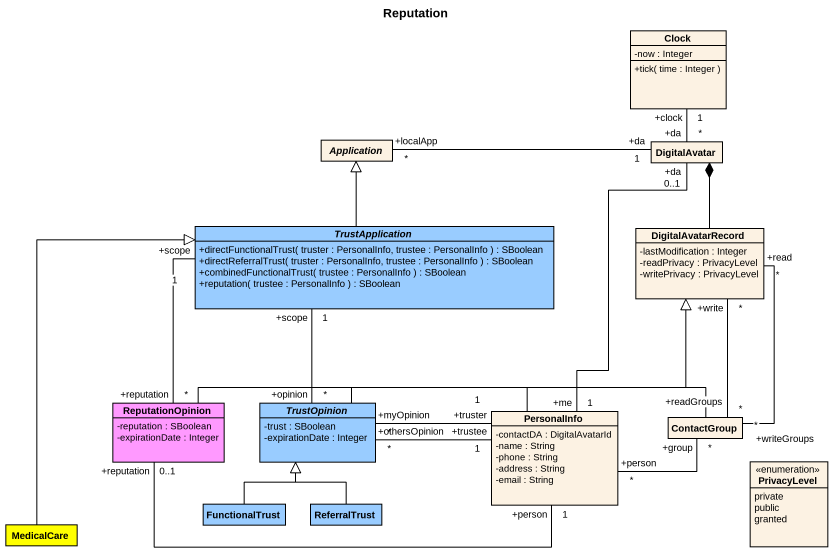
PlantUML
@startuml
title Reputation
hide circle
hide empty members
skinparam classAttributeIconSize 0
class Clock {
  -now : Integer
  +tick( time : Integer )
}
abstract class Application
class DigitalAvatar
abstract class TrustApplication #99CCFF {
  +directFunctionalTrust( truster : PersonalInfo, trustee : PersonalInfo ) : SBoolean
  +directReferralTrust( truster : PersonalInfo, trustee : PersonalInfo ) : SBoolean
  +combinedFunctionalTrust( trustee : PersonalInfo ) : SBoolean
  +reputation( trustee : PersonalInfo ) : SBoolean
}
class DigitalAvatarRecord {
  -lastModification : Integer
  -readPrivacy : PrivacyLevel
  -writePrivacy : PrivacyLevel
}
class ReputationOpinion #FF99FF {
  -reputation : SBoolean
  -expirationDate : Integer
}
abstract class TrustOpinion #99CCFF {
  -trust : SBoolean
  -expirationDate : Integer
}
class PersonalInfo {
  -contactDA : DigitalAvatarId
  -name : String
  -phone : String
  -address : String
  -email : String
}
class ContactGroup
enum PrivacyLevel {
  private
  public
  granted
}
class MedicalCare #FFFF00
class FunctionalTrust #99CCFF
class ReferralTrust #99CCFF
Clock "+clock\n1" -- "+da\n*" DigitalAvatar
Application "+localApp\n*" -right- "+da\n1" DigitalAvatar
DigitalAvatar *-- DigitalAvatarRecord
TrustApplication -up-|> Application
ReputationOpinion "+reputation\n*" -up- "1\n+scope" TrustApplication
ReputationOpinion -right-|> DigitalAvatarRecord
ReputationOpinion "+reputation\n0..1" -right- "+person\n1" PersonalInfo
TrustOpinion "+opinion\n*" -up- "+scope\n1" TrustApplication
TrustOpinion -right-|> DigitalAvatarRecord
TrustOpinion "+myOpinion\n*" -right- "+truster\n1" PersonalInfo
TrustOpinion "+othersOpinion\n*" -right- "+trustee\n1" PersonalInfo
PersonalInfo "1\n+me" -up- "0..1\n+da" DigitalAvatar
PersonalInfo -up-|> DigitalAvatarRecord
PersonalInfo "+person\n*" -right- "+group\n*" ContactGroup
ContactGroup -up-|> DigitalAvatarRecord
ContactGroup "+readGroups\n*" -up- "+write\n*" DigitalAvatarRecord
ContactGroup "+writeGroups\n*" -up- "+read\n*" DigitalAvatarRecord
MedicalCare -up-|> TrustApplication
FunctionalTrust -up-|> TrustOpinion
ReferralTrust -up-|> TrustOpinion
@enduml
